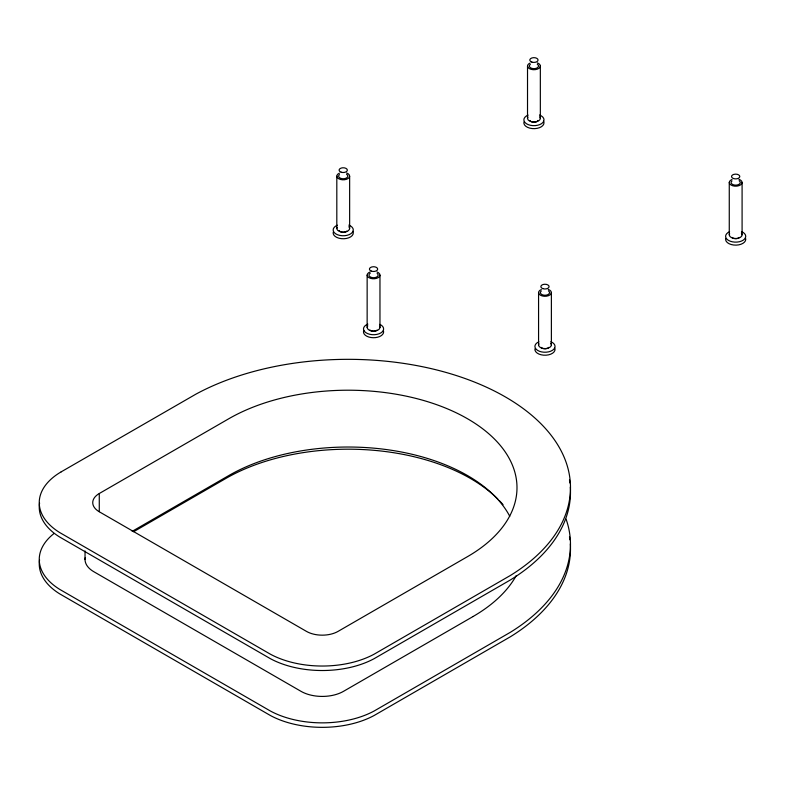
<?xml version="1.0" encoding="UTF-8"?>
<svg xmlns="http://www.w3.org/2000/svg" width="785" height="785" viewBox="0 0 785 785"><rect width="100%" height="100%" fill="white"/><g stroke="black" fill="none" stroke-linecap="round" stroke-linejoin="round"><path stroke-width="1.18" d="M99.273 493.52L228.788 418.748A168.834 97.477 0 0 1 467.546 418.768A168.834 97.477 0 0 1 467.566 556.604L338.06 631.385A22.343 12.903 0 0 1 306.464 631.385L99.273 511.761A22.343 12.903 0 0 1 99.273 493.52L99.273 511.653M132.184 531.337L228.788 475.563A168.834 97.477 0 0 1 509.769 516.304M133.587 531.73L225.962 478.399A172.857 99.793 0 0 1 497.857 499.093M473.051 616.539L343.496 691.34A30.036 17.339 0 0 1 301.018 691.34L93.837 571.725A30.036 17.339 0 0 1 85.172 557.831M742.09 182.424L742.09 234.754M729.265 182.454L729.265 234.784M551.384 292.52L551.384 344.86M540.335 66.058L540.335 118.398M538.569 292.55L538.569 344.89M527.52 66.097L527.52 118.427M379.969 275.182L379.969 327.522M367.144 275.103L367.144 327.433M349.639 176.164L349.639 228.494M336.814 176.193L336.814 228.523M85.035 550.942L85.035 559.46M383.414 330.721A10.068 5.819 0 0 1 373.228 337.717A10.068 5.819 0 0 1 363.847 330.348M379.793 324.342A10.068 5.819 0 0 1 380.803 332.948A10.068 5.819 0 0 1 365.869 332.673A10.068 5.819 0 0 1 367.851 324.126M377.114 330.122A4.121 2.375 0 0 1 369.971 330.092M499.211 500.477A172.857 99.793 0 0 1 503.038 504.677M570.312 543.907A222.332 128.357 0 0 1 510.279 636.831L374.16 715.478A75.821 43.774 0 0 1 270.354 715.478L59.797 593.911A75.821 43.774 0 0 1 39.584 559.833M569.478 536.793A222.332 128.357 0 0 1 569.92 539.835M566.122 519.219A222.332 128.357 0 0 1 510.279 632.347L374.16 710.994A75.821 43.774 0 0 1 270.354 710.994L59.797 589.427A75.821 43.774 0 0 1 53.733 533.731M516.285 575.542A176.507 101.903 0 0 1 473.031 616.529M570.312 487.083A222.332 128.357 0 0 1 510.279 580.017L374.16 658.654A75.821 43.774 0 0 1 270.354 658.654L59.797 537.097A75.821 43.774 0 0 1 39.584 503.008M569.478 479.978A222.332 128.357 0 0 1 569.92 483.02M741.413 233.174A6.408 3.699 0 0 1 736.114 238.522A6.408 3.699 0 0 1 729.608 233.636M738.95 179.314A6.408 3.699 0 0 1 740.667 184.818A6.408 3.699 0 0 1 730.992 185.015A6.408 3.699 0 0 1 732.022 179.461M739.117 180.746A4.582 2.64 0 0 1 738.93 184.357A4.582 2.64 0 0 1 732.69 184.495A4.582 2.64 0 0 1 732.012 180.913M745.426 237.855A10.068 5.819 0 0 1 736.153 245.126A10.068 5.819 0 0 1 725.732 238.395M741.521 231.595A10.068 5.819 0 0 1 743.248 240.161A10.068 5.819 0 0 1 728.313 240.288A10.068 5.819 0 0 1 729.579 231.693M739.323 237.433A4.121 2.375 0 0 1 735.712 238.709A4.121 2.375 0 0 1 732.062 237.462M543.593 121.204A10.068 5.819 0 0 1 534.722 128.632A10.068 5.819 0 0 1 523.938 122.097M539.511 115.002A10.068 5.819 0 0 1 541.571 123.637A10.068 5.819 0 0 1 526.49 123.765A10.068 5.819 0 0 1 528.089 115.11M537.911 120.458A4.121 2.375 0 0 1 534.742 122.175A4.121 2.375 0 0 1 530.67 121.302M530.248 120.919A4.121 2.375 0 0 1 529.963 120.497M539.746 116.798A6.408 3.699 0 0 1 534.163 122.048A6.408 3.699 0 0 1 527.932 117.043M537.372 62.898A6.408 3.699 0 0 1 538.883 68.364A6.408 3.699 0 0 1 529.286 68.57A6.408 3.699 0 0 1 530.111 63.045M537.264 64.213A4.582 2.64 0 0 1 537.215 67.853A4.582 2.64 0 0 1 530.905 68.001A4.582 2.64 0 0 1 530.356 64.37M352.897 231.3A10.068 5.819 0 0 1 344.016 238.738A10.068 5.819 0 0 1 333.233 232.203M348.815 225.109A10.068 5.819 0 0 1 350.866 233.734A10.068 5.819 0 0 1 335.784 233.871A10.068 5.819 0 0 1 337.393 225.207M346.813 231.124A4.121 2.375 0 0 1 342.613 232.301A4.121 2.375 0 0 1 339.198 230.456M348.864 226.688A6.408 3.699 0 0 1 343.869 232.134A6.408 3.699 0 0 1 337.099 227.365M346.666 172.994A6.408 3.699 0 0 1 348.177 178.47A6.408 3.699 0 0 1 338.58 178.666A6.408 3.699 0 0 1 339.405 173.151M346.568 174.309A4.582 2.64 0 0 1 346.577 177.92A4.582 2.64 0 0 1 340.347 178.175A4.582 2.64 0 0 1 339.473 174.604M550.707 343.271A6.408 3.699 0 0 1 545.408 348.618A6.408 3.699 0 0 1 538.912 343.732M548.244 289.41A6.408 3.699 0 0 1 549.971 294.915A6.408 3.699 0 0 1 540.286 295.121A6.408 3.699 0 0 1 541.316 289.557M548.411 290.852A4.582 2.64 0 0 1 548.234 294.453A4.582 2.64 0 0 1 541.984 294.601A4.582 2.64 0 0 1 541.307 291.009M554.544 347.608A10.068 5.819 0 0 1 546.085 355.193A10.068 5.819 0 0 1 534.948 348.864M550.825 341.691A10.068 5.819 0 0 1 552.552 350.257A10.068 5.819 0 0 1 537.607 350.395A10.068 5.819 0 0 1 538.883 341.799M548.735 347.402A4.121 2.375 0 0 1 545.006 348.805A4.121 2.375 0 0 1 541.238 347.431M379.567 326.138A6.408 3.699 0 0 1 373.277 331.113A6.408 3.699 0 0 1 367.763 325.844M377.085 271.993A6.408 3.699 0 0 1 378.35 277.537A6.408 3.699 0 0 1 368.665 277.478A6.408 3.699 0 0 1 370.157 271.953M377.134 273.435A4.582 2.64 0 0 1 376.584 277.066A4.582 2.64 0 0 1 370.265 276.928A4.582 2.64 0 0 1 370.216 273.278M61.21 471.834L59.797 472.678A75.821 43.774 0 0 0 59.797 532.613L270.354 654.17A75.821 43.774 0 0 0 374.16 654.17L510.279 575.533A222.332 128.357 0 0 0 505.363 396.925A222.332 128.357 0 0 0 196.014 394.09L61.21 471.834M371.413 271.139A4.121 2.375 0 0 0 377.673 269.157A4.121 2.375 0 0 0 371.58 267.018A4.121 2.375 0 0 0 371.413 271.139M733.475 178.529A4.121 2.375 0 0 0 739.794 176.605A4.121 2.375 0 0 0 733.759 174.407A4.121 2.375 0 0 0 733.475 178.529M531.837 62.084A4.121 2.375 0 0 0 538.049 60.053A4.121 2.375 0 0 0 531.896 57.962A4.121 2.375 0 0 0 531.837 62.084M341.141 172.19A4.121 2.375 0 0 0 347.343 170.159A4.121 2.375 0 0 0 341.19 168.069A4.121 2.375 0 0 0 341.141 172.19M542.778 288.625A4.121 2.375 0 0 0 549.088 286.711A4.121 2.375 0 0 0 543.063 284.513A4.121 2.375 0 0 0 542.778 288.625"/></g></svg>
